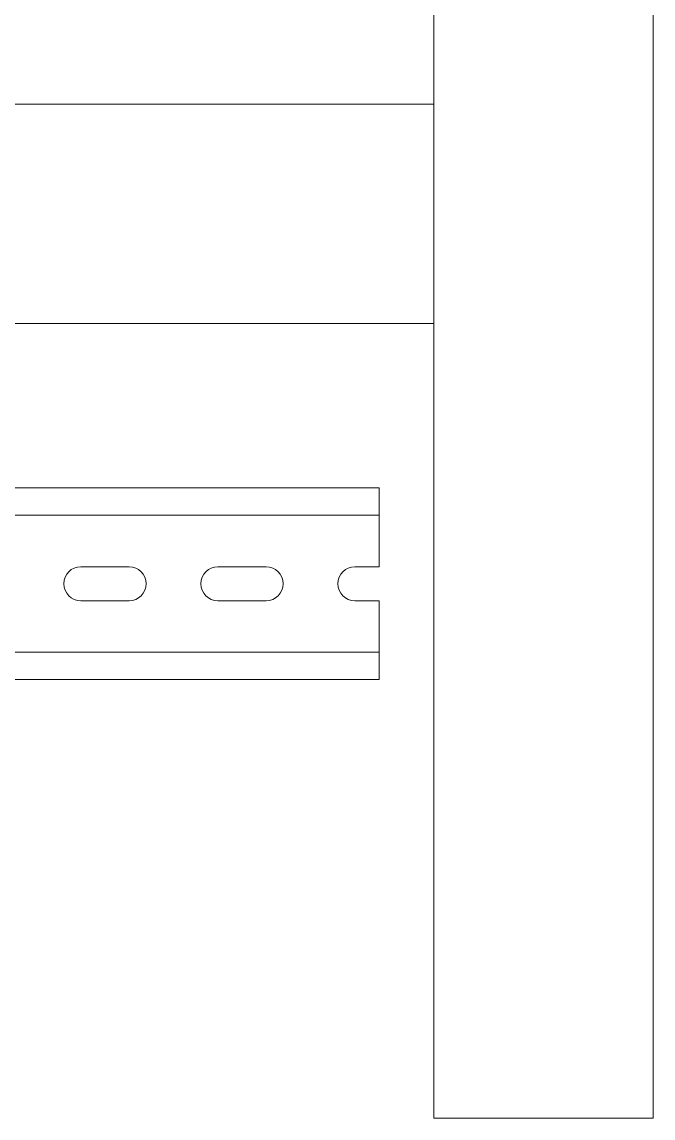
# Model space of a CAD drawing. Header units: millimetres. Extents: x 15 to 265, y 8 to 208.
# Drawn here: x 207.2 to 264.7, y 8.2 to 108.2 of the extents above; entities that cross this region are included whole.
import ezdxf

# ---------------------------------------------------------------- set-up
doc = ezdxf.new("R2010")
doc.units = ezdxf.units.MM

msp = doc.modelspace()

# ---------------------------------------------------------------- linework, layer by layer
at = {"color": 7, "linetype": 'Continuous', "lineweight": 15}
for p, q in [((244.73, 208.15), (244.73, 8.15)), ((264.73, 208.15), (264.73, 8.15)), ((34.73, 100.65), (244.73, 100.65)), ((244.73, 80.65), (244.73, 100.65)), ((34.73, 80.65), (244.73, 80.65)), ((239.73, 65.65), (174.7, 65.65)), ((239.73, 63.15), (239.73, 65.65)), ((239.73, 63.15), (174.7, 63.15)), ((239.73, 63.15), (239.73, 58.45)), ((216.93, 58.45), (212.53, 58.45)), ((229.43, 58.45), (225.03, 58.45)), ((237.53, 58.45), (239.73, 58.45)), ((212.53, 55.35), (216.93, 55.35)), ((225.03, 55.35), (229.43, 55.35)), ((239.73, 55.35), (237.53, 55.35)), ((239.73, 55.35), (239.73, 50.65)), ((239.73, 50.65), (174.7, 50.65)), ((239.73, 48.15), (239.73, 50.65)), ((174.7, 48.15), (239.73, 48.15)), ((244.73, 8.15), (264.73, 8.15))]:
    msp.add_line(p, q, dxfattribs=at)
for centre, start, end in [((212.53, 56.9), 90, 270), ((216.93, 56.9), 270, 90), ((225.03, 56.9), 90, 270), ((229.43, 56.9), 270, 90), ((237.53, 56.9), 90, 270)]:
    msp.add_arc(centre, 1.55, start, end, dxfattribs=at)

doc.saveas('drawing.dxf')
